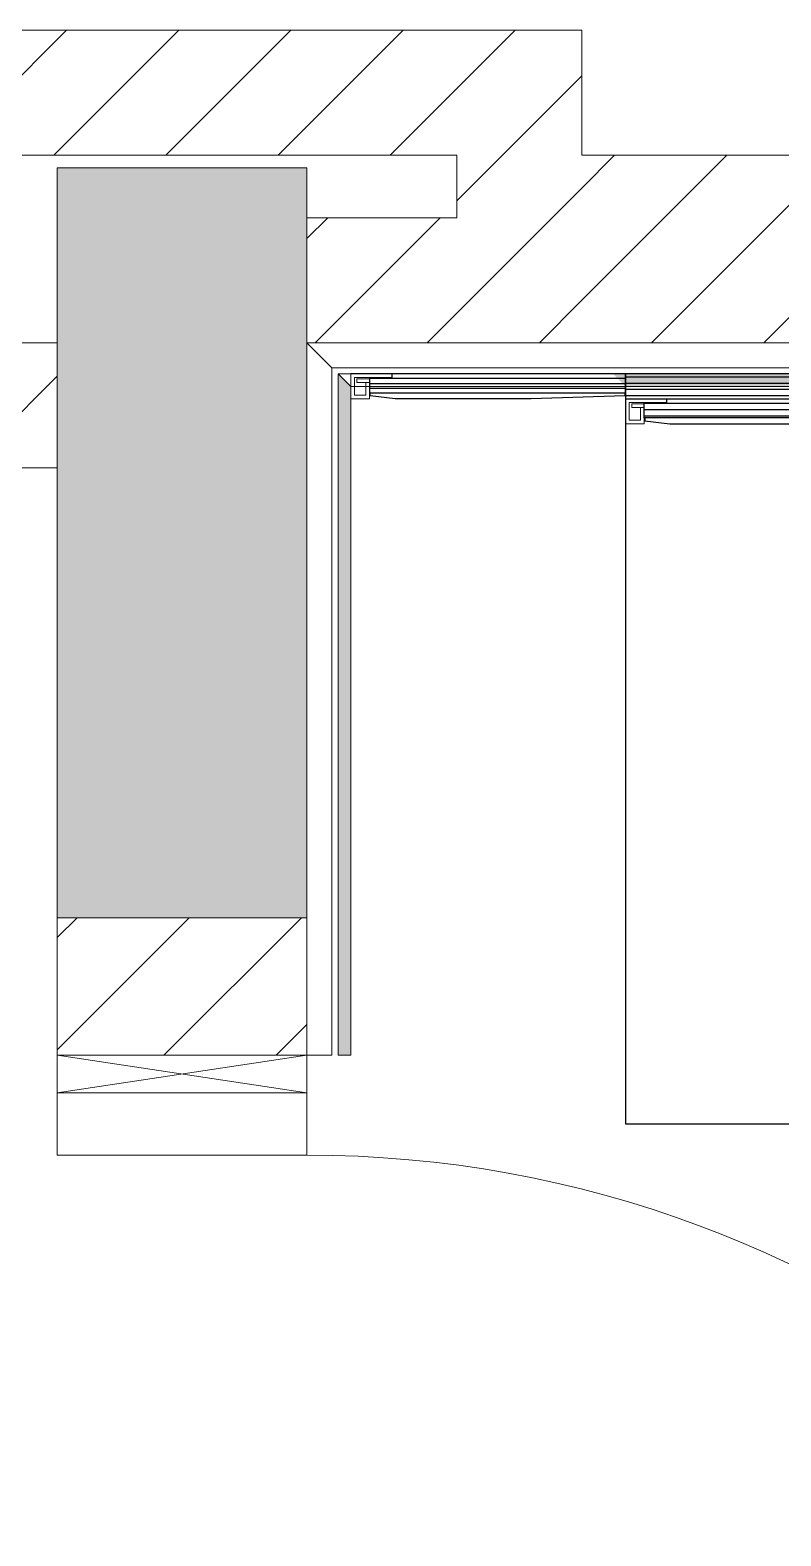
# Model space of a CAD drawing. Header units: millimetres. Extents: x -18512 to 101824, y -95768 to 52898.
# Drawn here: x 15766 to 16368, y -59002 to -57797 of the extents above; entities that cross this region are included whole.
import ezdxf

# ---------------------------------------------------------------- set-up
doc = ezdxf.new("R2010")
doc.units = ezdxf.units.MM
doc.header["$LTSCALE"] = 25
doc.layers.get('0').update_dxf_attribs({"color": 254, "lineweight": 0})
for name, color, linetype in [('2_Doors', 2, 'Continuous'), ('3_Joinery', 1, 'Continuous'), ('AR WALL HATCH', 8, 'Continuous')]:
    doc.layers.add(name, color=color, linetype=linetype)
for name, color, linetype, lineweight in [('A-DOOR', 31, 'Continuous', 18), ('A700-2 Joinery', 90, 'Continuous', 15), ('Archi-frame', 253, 'Continuous', 9), ('hatch', 252, 'Continuous', 0), ('I-FLR-TILE', 253, 'Continuous', 9), ('I-WALL', 2, 'Continuous', 9), ('S-COLS', 6, 'Continuous', 9)]:
    doc.layers.add(name, color=color, linetype=linetype, lineweight=lineweight)
pattern_1 = [(45, (15109.02, 35539.32), (-44.90128, 44.90128), [])]

# ---------------------------------------------------------------- blocks, each defined once
blk = doc.blocks.new('dooooor')
at = {"layer": 'A-DOOR', "lineweight": 18}
for p, q in [((-1820.9, -14414.3), (-1820.9, -14464.3)), ((-1620.9, -14464.3), (-1620.9, -14414.3)), ((-1820.9, -14464.3), (-1620.9, -14464.3)), ((-1620.9, -14464.3), (-1820.9, -14464.3)), ((-1620.9, -14464.3), (-733.7, -14464.3)), ((-1620.9, -14515.3), (-1620.9, -14464.3)), ((-733.7, -14464.3), (-733.7, -14515.3)), ((-733.7, -14515.3), (-1620.9, -14515.3)), ((-1820.9, -15264.3), (-1820.9, -15314.3)), ((-1820.9, -15264.3), (-1620.9, -15264.3)), ((-1620.9, -15264.3), (-1620.9, -15314.3))]:
    blk.add_line(p, q, dxfattribs=at)
at = {"layer": 'A-DOOR'}
blk.add_arc((-1620.9, -14364.3), 900, 270, 350.3414, dxfattribs=at)
blk = doc.blocks.new('gruyjruk')
at = {"layer": 'A700-2 Joinery', "elevation": 0}
blk.add_lwpolyline([(10393.5, 1765.8), (10383.5, 1765.8), (10383.5, 1756.8), (10397.5, 1756.8), (10397.5, 1786.8), (10400.5, 1786.8), (10400.5, 1753.8), (10380.5, 1753.8), (10380.5, 1768.8), (10396.5, 1768.8), (10396.5, 1758.8), (10393.5, 1758.8), (10393.5, 1768.8)], dxfattribs=at)

msp = doc.modelspace()

# ---------------------------------------------------------------- hatches: boundary and pattern name
at = {"layer": 'AR WALL HATCH', "lineweight": 5, "ltscale": 25}
h = msp.add_hatch(dxfattribs=at)
h.set_pattern_fill('ANSI31', color=256, scale=20, style=0)
h.set_pattern_definition(pattern_1)
h.paths.add_polyline_path([(16108.1, -57797.4), (16108.1, -57897.4), (15483.1, -57897.4), (15483.1, -57797.4), (15631.1, -57797.4)], flags=0)
h = msp.add_hatch(dxfattribs=at)
h.set_pattern_fill('ANSI31', color=256, scale=20, style=0)
h.set_pattern_definition(pattern_1)
h.paths.add_polyline_path([(16149, -57797.4), (16208.1, -57797.4), (16208.1, -58047.4), (16108.1, -58047.4), (16108.1, -57797.4)], flags=0)
h = msp.add_hatch(dxfattribs=at)
h.set_pattern_fill('ANSI31', color=256, scale=20, style=0)
h.set_pattern_definition(pattern_1)
h.paths.add_polyline_path([(15453.1, -57897.4), (15583.1, -57897.4), (15583.1, -58047.4), (15788.1, -58047.4), (15788.1, -58147.4), (15523.1, -58147.4), (15523.1, -58097.4), (15453.1, -58097.4)])
h = msp.add_hatch(dxfattribs=at)
h.set_pattern_fill('ANSI31', color=256, scale=20, style=0)
h.set_pattern_definition(pattern_1)
h.paths.add_polyline_path([(17998.1, -57972.4), (17998.1, -58047.4), (16208.1, -58047.4), (16208.1, -57897.4), (17998.1, -57897.4), (17998.1, -57927.4)])
h = msp.add_hatch(dxfattribs=at)
h.set_pattern_fill('ANSI31', color=256, scale=20, style=0)
h.set_pattern_definition(pattern_1)
h.paths.add_polyline_path([(15988.1, -57947.4), (16108.1, -57947.4), (16108.1, -58047.4), (15988.1, -58047.4)], flags=0)
h = msp.add_hatch(dxfattribs=at)
h.set_pattern_fill('ANSI31', color=256, scale=20, style=0)
h.set_pattern_definition(pattern_1)
h.paths.add_polyline_path([(15788.1, -59577.4), (15986.6, -59577.1), (15988.1, -59871.9), (15788.1, -59871.9)])
h.paths.add_polyline_path([(15988.1, -58617.4), (15788.1, -58617.4), (15788.1, -58507.4), (15988.1, -58507.4)])
at = {"layer": 'hatch', "lineweight": 9, "ltscale": 25}
h = msp.add_hatch(dxfattribs=at)
h.set_pattern_fill('AR-SAND', color=256, scale=0.1, style=0)
h.set_pattern_definition([(37.5, (15109.0198, 35539.32), (-0.16000313, 4.89413237), [0, -3.8608, 0, -4.318, 0, -4.1275]), (7.5, (15109.02, 35539.32), (4.49523283, 7.168251), [0, -2.0828, 0, -3.4798, 0, -1.3335]), (327.5, (15105.8956, 35539.32), (7.9099237, 0.01437185), [0, -1.27, 0, -4.572, 0, -5.969]), (317.5, (15105.8956, 35539.32), (7.63556452, 2.22929323), [0, -0.635, 0, -2.9972, 0, -3.429])])
h.paths.add_polyline_path([(16013.1, -58617.4), (16023.1, -58617.4), (16023.1, -58082.4), (16013.1, -58072.4)])
h = msp.add_hatch(dxfattribs=at)
h.set_pattern_fill('AR-SAND', color=256, scale=0.1, style=0)
h.set_pattern_definition([(37.5, (15329.019, 35539.32), (-0.16000313, 4.89413237), [0, -3.8608, 0, -4.318, 0, -4.1275]), (7.5, (15329.019, 35539.32), (4.49523283, 7.168251), [0, -2.0828, 0, -3.4798, 0, -1.3335]), (327.5, (15325.895, 35539.32), (7.9099237, 0.01437185), [0, -1.27, 0, -4.572, 0, -5.969]), (317.5, (15325.895, 35539.32), (7.63556452, 2.22929323), [0, -0.635, 0, -2.9972, 0, -3.429])])
h.paths.add_polyline_path([(18293.1, -58082.4), (16243.1, -58082.4), (16233.1, -58072.4), (18293.1, -58072.4)])
at = {"layer": 'S-COLS', "lineweight": 5}
msp.add_hatch(color=252, dxfattribs=at).paths.add_polyline_path([(15988.1, -57907.4), (15988.1, -58507.4), (15788.1, -58507.4), (15788.1, -57907.4)], flags=0)

# ---------------------------------------------------------------- linework, layer by layer
at = {"layer": '2_Doors', "color": 240}
msp.add_lwpolyline([(16242.6, -58087.4), (16242.6, -58089.8), (16167.6, -58092.4), (16058.6, -58092.4), (16038.6, -58089.9), (16038.6, -58087.4), (16242.6, -58087.4)], dxfattribs=at)
at = {"layer": '2_Doors', "color": 240, "elevation": 0}
msp.add_lwpolyline([(16258.6, -58107.4), (16258.6, -58109.8), (16278.6, -58112.3), (17007.6, -58112.3), (17027.6, -58109.9), (17027.6, -58107.4), (16258.6, -58107.4)], dxfattribs=at)
at = {"layer": '3_Joinery', "color": 2}
msp.add_line((16243.1, -58072.4, 0), (16023.1, -58072.4), dxfattribs=at)
at = {"layer": '3_Joinery', "color": 8}
for p, q in [((16038.1, -58075.9, 0), (16243.1, -58075.9, 0)), ((16038.1, -58080.1, 0), (16243.1, -58080.1, 0)), ((16038.1, -58083.9, 0), (16243.1, -58083.9, 0)), ((16243.1, -58074.7, 0), (17043.1, -58074.7, 0)), ((16243.1, -58079.7, 0), (17043.1, -58079.7, 0)), ((16243.1, -58084.7, 0), (17043.1, -58084.7, 0)), ((16243.1, -58089.7, 0), (17043.1, -58089.7, 0)), ((16258.1, -58095.9, 0), (17028.1, -58095.9, 0)), ((16258.1, -58100.9, 0), (17028.1, -58100.9, 0)), ((16258.1, -58105.9, 0), (17028.1, -58105.9, 0))]:
    msp.add_line(p, q, dxfattribs=at)
at = {"layer": '3_Joinery', "color": 2}
msp.add_lwpolyline([(16056.1, -58072.4), (16056.1, -58075.4), (16038.1, -58075.4), (16038.1, -58087.4), (16243.1, -58087.4), (16243.1, -58072.4), (16056.1, -58072.4)], dxfattribs=at)
at = {"layer": '3_Joinery', "color": 2, "elevation": 0}
msp.add_lwpolyline([(16243.1, -58092.4), (17043.1, -58092.4), (17043.1, -58072.3), (16243.1, -58072.4)], close=True, dxfattribs=at)
at = {"layer": '3_Joinery'}
msp.add_lwpolyline([(16243.1, -58092.4), (16243.1, -58672.3), (17043.1, -58672.4), (17043.1, -58072.4)], dxfattribs=at)
at = {"layer": '3_Joinery', "color": 2, "elevation": 0}
msp.add_lwpolyline([(17028.1, -58095.4), (17028.1, -58107.4), (16258.1, -58107.4), (16258.1, -58095.4), (16276.1, -58095.4), (16276.1, -58092.4), (17010.1, -58092.4), (17010.1, -58095.4), (17028.1, -58095.4)], dxfattribs=at)
at = {"layer": 'Archi-frame', "color": 252}
msp.add_lwpolyline([(15988.1, -58647.4), (15788.1, -58647.4), (15788.1, -58617.4), (15988.1, -58617.4)], close=True, dxfattribs=at)
for points in [[(15988.1, -58647.4), (15788.1, -58617.4)], [(15788.1, -58647.4), (15988.1, -58617.4)]]:
    msp.add_lwpolyline(points, dxfattribs=at)
at = {"layer": 'I-FLR-TILE', "lineweight": 9}
for points in [[(18048.1, -58047.4), (15988.1, -58047.4), (16008.1, -58067.4), (18068.1, -58067.4)], [(15988.1, -58617.4), (16008.1, -58617.4), (16008.1, -58067.4), (15988.1, -58047.4)], [(18073.1, -58082.4), (16023.1, -58082.4), (16013.1, -58072.4), (18073.1, -58072.4)], [(16013.1, -58617.4), (16023.1, -58617.4), (16023.1, -58082.4), (16013.1, -58072.4)]]:
    msp.add_lwpolyline(points, close=True, dxfattribs=at)
at = {"layer": 'I-WALL'}
for p, q in [((16208.1, -57797.4), (15483.1, -57797.4)), ((16208.1, -57797.4), (16208.1, -57897.4)), ((16108.1, -57897.4), (15583.1, -57897.4)), ((16108.1, -57947.4), (16108.1, -57897.4)), ((16208.1, -57897.4), (19248.4, -57897.4)), ((15988.1, -57947.4), (16108.1, -57947.4)), ((15988.1, -57947.4), (15988.1, -58617.4)), ((15583.1, -58047.4), (15788.1, -58047.4)), ((15788.1, -58047.4), (15788.1, -58617.4)), ((17998.1, -58047.4), (15988.1, -58047.4)), ((15788.1, -58507.4), (15988.1, -58507.4)), ((15988.1, -58617.4), (15788.1, -58617.4))]:
    msp.add_line(p, q, dxfattribs=at)
msp.add_lwpolyline([(15483.1, -57897.4), (15453.1, -57897.4), (15453.1, -58097.4), (15523.1, -58097.4), (15523.1, -58147.4), (15788.1, -58147.4)], dxfattribs=at)
at = {"layer": 'S-COLS', "color": 8}
for p, q in [((15788.1, -57907.4), (15788.1, -58507.4)), ((15788.1, -57907.4), (15988.1, -57907.4)), ((15988.1, -57907.4), (15988.1, -58507.4)), ((15988.1, -58507.4), (15788.1, -58507.4))]:
    msp.add_line(p, q, dxfattribs=at)

# ---------------------------------------------------------------- block references
at = {"color": 6, "xscale": -1, "rotation": 270}
for p in [(14269.3, -68472.8, 0), (14489.3, -68492.8, 0)]:
    msp.add_blockref('gruyjruk', p, dxfattribs=at)
at = {"xscale": -1, "rotation": 180}
msp.add_blockref('dooooor', (17609, -73961.6), dxfattribs=at)

doc.saveas('drawing.dxf')
